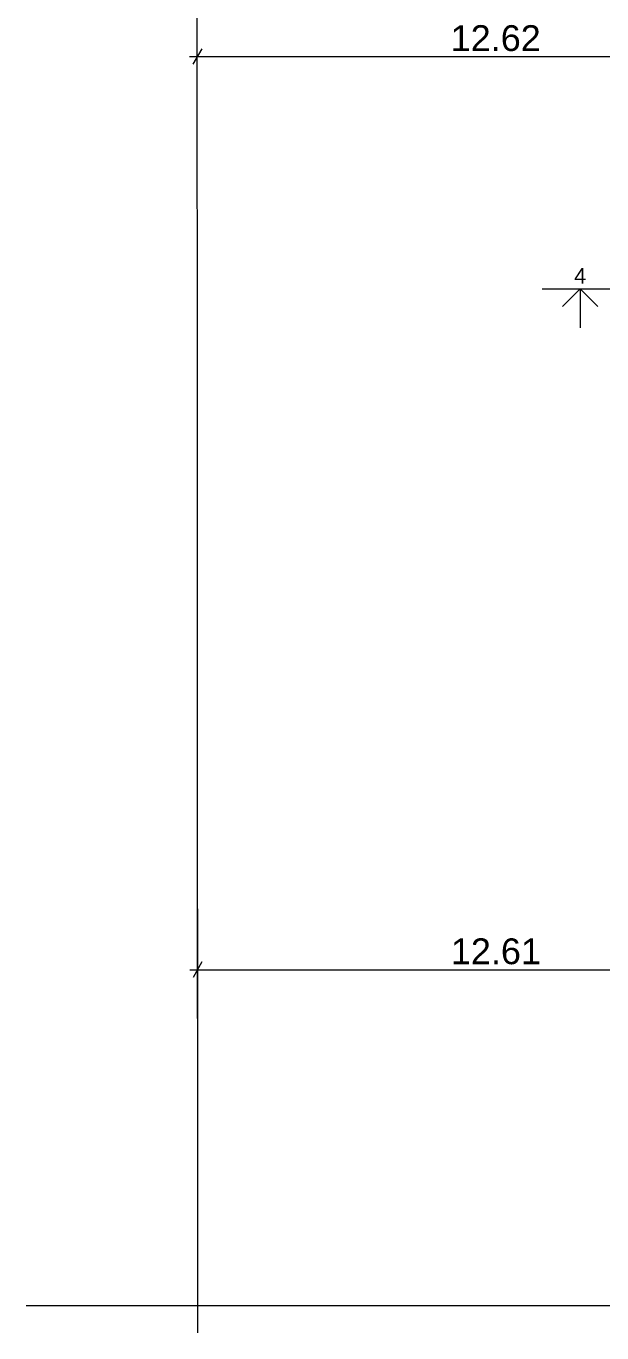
# Model space of a CAD drawing. Header units: millimetres. Extents: x 476244520 to 476657119, y 4620824743 to 4621446928.
# Drawn here: x 476374220 to 476385393, y 4621101236 to 4621126564 of the extents above; entities that cross this region are included whole.
import ezdxf

# ---------------------------------------------------------------- set-up
doc = ezdxf.new("R2010")
doc.units = ezdxf.units.MM
doc.header["$MEASUREMENT"] = 0
for name, color, linetype, lineweight in [('New_._Pen_No__1', 1, 'Continuous', 0), ('New_shenobebi_Pen_No__1', 1, 'Continuous', 0), ('New_Structural - Bearing_Pen_No__1', 1, 'Continuous', 0), ('RED LINE_Pen_No__1', 1, 'Continuous', 0), ('zoma_Pen_No__1', 1, 'Continuous', 0)]:
    doc.layers.add(name, color=color, linetype=linetype, lineweight=lineweight)
doc.layers.add('zoma', color=7, linetype='Continuous')
doc.styles.add('GENERATED_STYLE_1', font='arial.ttf')
doc.styles.add('GENERATED_STYLE_2', font='arial.ttf')
doc.linetypes.add('Break', pattern='A,0,[1,A-4 бѓЎбѓђбѓ®бѓљбѓ\x98 - nikas1.Shx,S=15.679026,R=0,X=0,Y=0],-1975.557214,0', length=1975.557214)
doc.dimstyles.new('GENERATED_STYLE__5', dxfattribs={"dimtxt": 500, "dimasz": 228, "dimexe": 0.18, "dimexo": 3, "dimgap": 0.09, "dimtad": 1, "dimtih": 1, "dimtoh": 1, "dimlfac": 0.001, "dimzin": 0, "dimdsep": 46, "dimtxsty": 'GENERATED_STYLE_2', "dimblk": 'ARROWHEAD_2', "dimblk1": 'ARROWHEAD_2', "dimblk2": 'ARROWHEAD_2', "dimcen": 0.09, "dimclrd": 1, "dimclre": 1, "dimclrt": 1, "dimadec": 0, "dimazin": 0, "dimtfac": 1, "dimtdec": 4, "dimtmove": 2, "dimatfit": 3, "dimfxl": 1, "dimtolj": 1, "dimtzin": 0, "dimarcsym": 0})

# ---------------------------------------------------------------- blocks, each defined once
blk = doc.blocks.new('*D488', base_point=(476844527, 4621385791))
at = {"layer": 'zoma_Pen_No__1', "color": 1, "linetype": 'Continuous', "lineweight": 0, "transparency": 16777216}
for p, q in [((476377627, 4621126125), (476377454, 4621125825)), ((476377541, 4621125750), (476377541, 4621126200)), ((476390069, 4621125825), (476390242, 4621126125)), ((476390156, 4621125750), (476390156, 4621126200)), ((476377394, 4621125975), (476377541, 4621125975)), ((476377541, 4621125975), (476390156, 4621125975)), ((476390156, 4621125975), (476390303, 4621125975))]:
    blk.add_line(p, q, dxfattribs=at)
at = {"layer": 'zoma_Pen_No__1', "color": 1, "lineweight": 0, "transparency": 16777216, "insert": (476382459, 4621126075), "char_height": 500, "attachment_point": 7, "style": 'GENERATED_STYLE_2'}
blk.add_mtext('\\A1;{\\pql;\\fArial CYR|b0|i0|c204|p34;12.62}', dxfattribs=at)
blk = doc.blocks.new('ARROWHEAD_2')
at = {"color": 0, "linetype": 'Continuous', "lineweight": 0}
for p, q in [((0, 0), (-1, 0)), ((-0.38, -0.66), (0.38, 0.66))]:
    blk.add_line(p, q, dxfattribs=at)
blk = doc.blocks.new('*D490', base_point=(476844527, 4621385791))
at = {"layer": 'zoma_Pen_No__1', "color": 1, "linetype": 'Continuous', "lineweight": 0, "transparency": 16777216}
for p, q in [((476377633, 4621108425), (476377460, 4621108125)), ((476377547, 4621108050), (476377547, 4621108500)), ((476390069, 4621108125), (476390242, 4621108425)), ((476390156, 4621108050), (476390156, 4621108500)), ((476377400, 4621108275), (476377547, 4621108275)), ((476377547, 4621108275), (476390156, 4621108275)), ((476390156, 4621108275), (476390303, 4621108275))]:
    blk.add_line(p, q, dxfattribs=at)
at = {"layer": 'zoma_Pen_No__1', "color": 1, "lineweight": 0, "transparency": 16777216, "insert": (476382462, 4621108375), "char_height": 500, "attachment_point": 7, "style": 'GENERATED_STYLE_2'}
blk.add_mtext('\\A1;{\\pql;\\fArial CYR|b0|i0|c204|p34;12.61}', dxfattribs=at)

msp = doc.modelspace()

# ---------------------------------------------------------------- linework, layer by layer
at = {"layer": 'New_shenobebi_Pen_No__1', "color": 1, "linetype": 'Continuous', "lineweight": 0}
for points in [[(476384233.661, 4621121470.335), (476385707.408, 4621121470.335)], [(476384970.534, 4621121470.335), (476384629.389, 4621121129.19)], [(476384970.534, 4621121470.335), (476384970.534, 4621120717.337)], [(476384970.534, 4621121470.335), (476385311.679, 4621121129.19)]]:
    msp.add_lwpolyline(points, dxfattribs=at)
at = {"layer": 'New_Structural - Bearing_Pen_No__1', "color": 1, "linetype": 'Break', "lineweight": 0}
for p, q in [((476377547.161, 4621109453.943), (476377547.161, 4621101236.079)), ((476374220.452, 4621101768.019), (476442354.006, 4621101768.019))]:
    msp.add_line(p, q, dxfattribs=at)
at = {"layer": 'RED LINE_Pen_No__1', "color": 1, "linetype": 'Continuous', "lineweight": 0, "flags": 128}
msp.add_lwpolyline([(476377547.138, 4621107329.806), (476377536.51, 4621138711.173)], dxfattribs=at)

# ---------------------------------------------------------------- texts
at = {"layer": 'New_._Pen_No__1', "color": 1, "linetype": 'Continuous', "lineweight": 0, "insert": (476384970.534, 4621121873.193), "char_height": 300, "attachment_point": 2, "style": 'GENERATED_STYLE_1'}
msp.add_mtext('\\A1;{\\pqc;\\fArial|b0|i0|c0|p34;4}', dxfattribs=at)

# ---------------------------------------------------------------- dimensions: what is measured, and where the dimension line sits
at = {"layer": 'zoma', "color": 1, "linetype": 'Continuous', "lineweight": 0}
for base, p1, p2, picture, middle in [((476390155.829, 4621125974.633), (476377540.824, 4621125974.631), (476390155.829, 4621125974.63), '*D488', (476383299.244, 4621126324.633)), ((476390155.829, 4621108274.63), (476377546.841, 4621108274.325), (476390155.829, 4621108274.633), '*D490', (476383302.253, 4621108624.63))]:
    dim = msp.add_linear_dim(base=base, p1=p1, p2=p2, dimstyle='GENERATED_STYLE__5', dxfattribs=at)
    dim.commit()
    dim.dimension.update_dxf_attribs({"geometry": picture, "text_midpoint": middle, "dimtype": 160})

doc.saveas('drawing.dxf')
